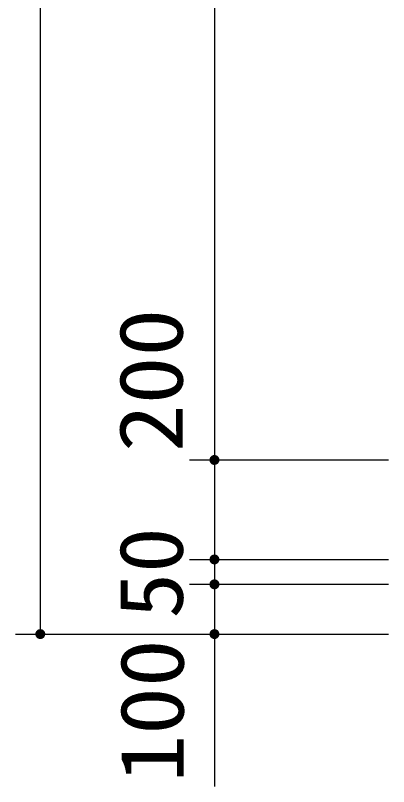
# Model space of a CAD drawing. Units: millimetres, scale not verified. Extents: x -14850 to 14850, y -10500 to 10500.
# Drawn here: x -1926 to -1176, y -6101 to -4551 of the extents above; entities that cross this region are included whole.
import ezdxf
from ezdxf.enums import TextEntityAlignment as Align

# ---------------------------------------------------------------- set-up
doc = ezdxf.new("R2010")
doc.units = ezdxf.units.MM
doc.header["$LTSCALE"] = 50
doc.layers.add('0-1_製作', color=5, linetype='Continuous', lineweight=25)
doc.styles.add('ＭＳ ゴシック', font='')
doc.styles.get('ＭＳ ゴシック').set_extended_font_data('MS Gothic')

msp = doc.modelspace()

# ---------------------------------------------------------------- linework, layer by layer
at = {"layer": '0-1_製作', "color": 2}
for p, q in [((-1876.44, -2864.9), (-1876.44, -5794.89)), ((-1526.44, -3114.89), (-1526.44, -5444.89)), ((-1576.44, -5444.89), (-1176.44, -5444.89)), ((-1526.44, -5444.89), (-1526.44, -5644.89)), ((-1576.44, -5644.89), (-1176.44, -5644.89)), ((-1526.44, -5644.89), (-1526.44, -5694.89)), ((-1576.44, -5694.89), (-1176.44, -5694.89)), ((-1526.44, -5694.89), (-1526.44, -5794.89)), ((-1926.44, -5794.89), (-1176.44, -5794.89)), ((-1526.44, -5794.89), (-1526.44, -6101.45))]:
    msp.add_line(p, q, dxfattribs=at)
at = {"layer": '0-1_製作'}
for points in [[(-1535.95, -5441.8), (-1526.44, -5434.89), (-1526.44, -5444.89)], [(-1535.49, -5440.64), (-1526.44, -5434.89), (-1535.95, -5441.8)], [(-1534.89, -5439.54), (-1526.44, -5434.89), (-1535.49, -5440.64)], [(-1534.15, -5438.52), (-1526.44, -5434.89), (-1534.89, -5439.54)], [(-1533.29, -5437.6), (-1526.44, -5434.89), (-1534.15, -5438.52)], [(-1532.32, -5436.8), (-1526.44, -5434.89), (-1533.29, -5437.6)], [(-1531.26, -5436.13), (-1526.44, -5434.89), (-1532.32, -5436.8)], [(-1530.12, -5435.6), (-1526.44, -5434.89), (-1531.26, -5436.13)], [(-1528.93, -5435.21), (-1526.44, -5434.89), (-1530.12, -5435.6)], [(-1527.7, -5434.97), (-1526.44, -5434.89), (-1528.93, -5435.21)], [(-1526.44, -5434.89), (-1516.44, -5444.89), (-1526.44, -5444.89)], [(-1526.44, -5434.89), (-1516.52, -5443.64), (-1516.44, -5444.89)], [(-1526.44, -5434.89), (-1516.76, -5442.41), (-1516.52, -5443.64)], [(-1526.44, -5434.89), (-1517.14, -5441.21), (-1516.76, -5442.41)], [(-1526.44, -5434.89), (-1517.68, -5440.08), (-1517.14, -5441.21)], [(-1526.44, -5434.89), (-1518.35, -5439.02), (-1517.68, -5440.08)], [(-1526.44, -5434.89), (-1519.15, -5438.05), (-1518.35, -5439.02)], [(-1526.44, -5434.89), (-1520.07, -5437.19), (-1519.15, -5438.05)], [(-1526.44, -5434.89), (-1521.08, -5436.45), (-1520.07, -5437.19)], [(-1526.44, -5434.89), (-1522.18, -5435.85), (-1521.08, -5436.45)], [(-1525.81, -5434.91), (-1522.18, -5435.85), (-1526.44, -5434.89)], [(-1524.57, -5435.07), (-1522.18, -5435.85), (-1525.81, -5434.91)], [(-1524.57, -5435.07), (-1523.35, -5435.38), (-1522.18, -5435.85)], [(-1536.42, -5444.27), (-1526.44, -5444.89), (-1536.44, -5444.89)], [(-1536.44, -5444.89), (-1526.44, -5444.89), (-1536.36, -5446.15)], [(-1536.26, -5443.02), (-1526.44, -5444.89), (-1536.42, -5444.27)], [(-1536.36, -5446.15), (-1526.44, -5444.89), (-1536.13, -5447.38)], [(-1535.95, -5441.8), (-1526.44, -5444.89), (-1536.26, -5443.02)], [(-1536.13, -5447.38), (-1526.44, -5444.89), (-1535.74, -5448.58)], [(-1535.74, -5448.58), (-1526.44, -5444.89), (-1535.2, -5449.71)], [(-1535.2, -5449.71), (-1526.44, -5444.89), (-1534.53, -5450.77)], [(-1534.53, -5450.77), (-1526.44, -5444.89), (-1533.73, -5451.74)], [(-1533.73, -5451.74), (-1526.44, -5444.89), (-1532.82, -5452.6)], [(-1532.82, -5452.6), (-1526.44, -5444.89), (-1531.8, -5453.34)], [(-1531.8, -5453.34), (-1526.44, -5444.89), (-1526.44, -5454.89)], [(-1531.8, -5453.34), (-1527.07, -5454.87), (-1530.7, -5453.94)], [(-1531.8, -5453.34), (-1526.44, -5454.89), (-1527.07, -5454.87)], [(-1530.7, -5453.94), (-1528.32, -5454.72), (-1529.53, -5454.41)], [(-1530.7, -5453.94), (-1527.07, -5454.87), (-1528.32, -5454.72)], [(-1526.44, -5444.89), (-1525.19, -5454.82), (-1526.44, -5454.89)], [(-1526.44, -5444.89), (-1523.95, -5454.58), (-1525.19, -5454.82)], [(-1526.44, -5444.89), (-1522.76, -5454.19), (-1523.95, -5454.58)], [(-1526.44, -5444.89), (-1521.62, -5453.66), (-1522.76, -5454.19)], [(-1526.44, -5444.89), (-1520.56, -5452.98), (-1521.62, -5453.66)], [(-1526.44, -5444.89), (-1519.6, -5452.18), (-1520.56, -5452.98)], [(-1526.44, -5444.89), (-1518.74, -5451.27), (-1519.6, -5452.18)], [(-1526.44, -5444.89), (-1518, -5450.25), (-1518.74, -5451.27)], [(-1526.44, -5444.89), (-1517.39, -5449.15), (-1518, -5450.25)], [(-1526.44, -5444.89), (-1516.93, -5447.98), (-1517.39, -5449.15)], [(-1526.44, -5444.89), (-1516.62, -5446.77), (-1516.93, -5447.98)], [(-1516.44, -5444.89), (-1516.62, -5446.77), (-1526.44, -5444.89)], [(-1516.44, -5444.89), (-1516.46, -5445.52), (-1516.62, -5446.77)], [(-1535.95, -5641.8), (-1526.44, -5644.89), (-1536.26, -5643.02)], [(-1535.95, -5641.8), (-1526.44, -5634.89), (-1526.44, -5644.89)], [(-1535.49, -5640.64), (-1526.44, -5634.89), (-1535.95, -5641.8)], [(-1534.89, -5639.54), (-1526.44, -5634.89), (-1535.49, -5640.64)], [(-1534.15, -5638.52), (-1526.44, -5634.89), (-1534.89, -5639.54)], [(-1533.29, -5637.61), (-1526.44, -5634.89), (-1534.15, -5638.52)], [(-1532.32, -5636.8), (-1526.44, -5634.89), (-1533.29, -5637.61)], [(-1531.26, -5636.13), (-1526.44, -5634.89), (-1532.32, -5636.8)], [(-1530.12, -5635.6), (-1526.44, -5634.89), (-1531.26, -5636.13)], [(-1528.93, -5635.21), (-1526.44, -5634.89), (-1530.12, -5635.6)], [(-1527.7, -5634.97), (-1526.44, -5634.89), (-1528.93, -5635.21)], [(-1526.44, -5634.89), (-1516.44, -5644.89), (-1526.44, -5644.89)], [(-1526.44, -5634.89), (-1516.52, -5643.64), (-1516.44, -5644.89)], [(-1526.44, -5634.89), (-1516.76, -5642.41), (-1516.52, -5643.64)], [(-1526.44, -5634.89), (-1517.14, -5641.21), (-1516.76, -5642.41)], [(-1526.44, -5634.89), (-1517.68, -5640.08), (-1517.14, -5641.21)], [(-1526.44, -5634.89), (-1518.35, -5639.02), (-1517.68, -5640.08)], [(-1526.44, -5634.89), (-1519.15, -5638.05), (-1518.35, -5639.02)], [(-1526.44, -5634.89), (-1520.07, -5637.19), (-1519.15, -5638.05)], [(-1526.44, -5634.89), (-1521.08, -5636.45), (-1520.07, -5637.19)], [(-1526.44, -5634.89), (-1522.18, -5635.85), (-1521.08, -5636.45)], [(-1525.81, -5634.91), (-1522.18, -5635.85), (-1526.44, -5634.89)], [(-1524.57, -5635.07), (-1522.18, -5635.85), (-1525.81, -5634.91)], [(-1524.57, -5635.07), (-1523.35, -5635.38), (-1522.18, -5635.85)], [(-1536.42, -5644.27), (-1526.44, -5644.89), (-1536.44, -5644.89)], [(-1536.44, -5644.89), (-1526.44, -5644.89), (-1536.36, -5646.15)], [(-1536.26, -5643.02), (-1526.44, -5644.89), (-1536.42, -5644.27)], [(-1536.36, -5646.15), (-1526.44, -5644.89), (-1536.13, -5647.38)], [(-1536.13, -5647.38), (-1526.44, -5644.89), (-1535.74, -5648.58)], [(-1535.74, -5648.58), (-1526.44, -5644.89), (-1535.2, -5649.71)], [(-1535.2, -5649.71), (-1526.44, -5644.89), (-1534.53, -5650.77)], [(-1534.53, -5650.77), (-1526.44, -5644.89), (-1533.73, -5651.74)], [(-1533.73, -5651.74), (-1526.44, -5644.89), (-1532.82, -5652.6)], [(-1532.82, -5652.6), (-1526.44, -5644.89), (-1531.8, -5653.34)], [(-1531.8, -5653.34), (-1526.44, -5644.89), (-1526.44, -5654.89)], [(-1531.8, -5653.34), (-1527.07, -5654.88), (-1530.7, -5653.94)], [(-1531.8, -5653.34), (-1526.44, -5654.89), (-1527.07, -5654.88)], [(-1530.7, -5653.94), (-1528.32, -5654.72), (-1529.53, -5654.41)], [(-1530.7, -5653.94), (-1527.07, -5654.88), (-1528.32, -5654.72)], [(-1526.44, -5644.89), (-1525.19, -5654.82), (-1526.44, -5654.89)], [(-1526.44, -5644.89), (-1523.95, -5654.58), (-1525.19, -5654.82)], [(-1526.44, -5644.89), (-1522.76, -5654.19), (-1523.95, -5654.58)], [(-1526.44, -5644.89), (-1521.62, -5653.66), (-1522.76, -5654.19)], [(-1526.44, -5644.89), (-1520.56, -5652.99), (-1521.62, -5653.66)], [(-1526.44, -5644.89), (-1519.6, -5652.18), (-1520.56, -5652.99)], [(-1526.44, -5644.89), (-1518.74, -5651.27), (-1519.6, -5652.18)], [(-1526.44, -5644.89), (-1518, -5650.25), (-1518.74, -5651.27)], [(-1526.44, -5644.89), (-1517.39, -5649.15), (-1518, -5650.25)], [(-1526.44, -5644.89), (-1516.93, -5647.99), (-1517.39, -5649.15)], [(-1526.44, -5644.89), (-1516.62, -5646.77), (-1516.93, -5647.99)], [(-1516.44, -5644.89), (-1516.62, -5646.77), (-1526.44, -5644.89)], [(-1516.44, -5644.89), (-1516.46, -5645.52), (-1516.62, -5646.77)], [(-1535.95, -5691.8), (-1526.44, -5684.89), (-1526.44, -5694.89)], [(-1535.49, -5690.64), (-1526.44, -5684.89), (-1535.95, -5691.8)], [(-1534.89, -5689.54), (-1526.44, -5684.89), (-1535.49, -5690.64)], [(-1534.15, -5688.52), (-1526.44, -5684.89), (-1534.89, -5689.54)], [(-1533.29, -5687.61), (-1526.44, -5684.89), (-1534.15, -5688.52)], [(-1532.32, -5686.8), (-1526.44, -5684.89), (-1533.29, -5687.61)], [(-1531.26, -5686.13), (-1526.44, -5684.89), (-1532.32, -5686.8)], [(-1530.12, -5685.6), (-1526.44, -5684.89), (-1531.26, -5686.13)], [(-1528.93, -5685.21), (-1526.44, -5684.89), (-1530.12, -5685.6)], [(-1527.7, -5684.97), (-1526.44, -5684.89), (-1528.93, -5685.21)], [(-1526.44, -5684.89), (-1516.44, -5694.89), (-1526.44, -5694.89)], [(-1526.44, -5684.89), (-1516.52, -5693.64), (-1516.44, -5694.89)], [(-1526.44, -5684.89), (-1516.76, -5692.41), (-1516.52, -5693.64)], [(-1526.44, -5684.89), (-1517.14, -5691.21), (-1516.76, -5692.41)], [(-1526.44, -5684.89), (-1517.68, -5690.08), (-1517.14, -5691.21)], [(-1526.44, -5684.89), (-1518.35, -5689.02), (-1517.68, -5690.08)], [(-1526.44, -5684.89), (-1519.15, -5688.05), (-1518.35, -5689.02)], [(-1526.44, -5684.89), (-1520.07, -5687.19), (-1519.15, -5688.05)], [(-1526.44, -5684.89), (-1521.08, -5686.45), (-1520.07, -5687.19)], [(-1526.44, -5684.89), (-1522.18, -5685.85), (-1521.08, -5686.45)], [(-1525.81, -5684.91), (-1522.18, -5685.85), (-1526.44, -5684.89)], [(-1524.57, -5685.07), (-1522.18, -5685.85), (-1525.81, -5684.91)], [(-1524.57, -5685.07), (-1523.35, -5685.38), (-1522.18, -5685.85)], [(-1536.42, -5694.27), (-1526.44, -5694.89), (-1536.44, -5694.89)], [(-1536.44, -5694.89), (-1526.44, -5694.89), (-1536.36, -5696.15)], [(-1536.26, -5693.02), (-1526.44, -5694.89), (-1536.42, -5694.27)], [(-1536.36, -5696.15), (-1526.44, -5694.89), (-1536.13, -5697.38)], [(-1535.95, -5691.8), (-1526.44, -5694.89), (-1536.26, -5693.02)], [(-1536.13, -5697.38), (-1526.44, -5694.89), (-1535.74, -5698.58)], [(-1535.74, -5698.58), (-1526.44, -5694.89), (-1535.2, -5699.71)], [(-1535.2, -5699.71), (-1526.44, -5694.89), (-1534.53, -5700.77)], [(-1534.53, -5700.77), (-1526.44, -5694.89), (-1533.73, -5701.74)], [(-1533.73, -5701.74), (-1526.44, -5694.89), (-1532.82, -5702.6)], [(-1532.82, -5702.6), (-1526.44, -5694.89), (-1531.8, -5703.34)], [(-1531.8, -5703.34), (-1526.44, -5694.89), (-1526.44, -5704.89)], [(-1531.8, -5703.34), (-1527.07, -5704.88), (-1530.7, -5703.94)], [(-1531.8, -5703.34), (-1526.44, -5704.89), (-1527.07, -5704.88)], [(-1530.7, -5703.94), (-1528.32, -5704.72), (-1529.53, -5704.41)], [(-1530.7, -5703.94), (-1527.07, -5704.88), (-1528.32, -5704.72)], [(-1526.44, -5694.89), (-1525.19, -5704.82), (-1526.44, -5704.89)], [(-1526.44, -5694.89), (-1523.95, -5704.58), (-1525.19, -5704.82)], [(-1526.44, -5694.89), (-1522.76, -5704.19), (-1523.95, -5704.58)], [(-1526.44, -5694.89), (-1521.62, -5703.66), (-1522.76, -5704.19)], [(-1526.44, -5694.89), (-1520.56, -5702.99), (-1521.62, -5703.66)], [(-1526.44, -5694.89), (-1519.6, -5702.18), (-1520.56, -5702.99)], [(-1526.44, -5694.89), (-1518.74, -5701.27), (-1519.6, -5702.18)], [(-1526.44, -5694.89), (-1518, -5700.25), (-1518.74, -5701.27)], [(-1526.44, -5694.89), (-1517.39, -5699.15), (-1518, -5700.25)], [(-1526.44, -5694.89), (-1516.93, -5697.99), (-1517.39, -5699.15)], [(-1526.44, -5694.89), (-1516.62, -5696.77), (-1516.93, -5697.99)], [(-1516.44, -5694.89), (-1516.62, -5696.77), (-1526.44, -5694.89)], [(-1516.44, -5694.89), (-1516.46, -5695.52), (-1516.62, -5696.77)], [(-1886.42, -5794.27), (-1876.44, -5794.89), (-1886.44, -5794.89)], [(-1886.44, -5794.89), (-1876.44, -5794.89), (-1886.36, -5796.15)], [(-1886.26, -5793.02), (-1876.44, -5794.89), (-1886.42, -5794.27)], [(-1886.36, -5796.15), (-1876.44, -5794.89), (-1886.13, -5797.38)], [(-1885.95, -5791.8), (-1876.44, -5794.89), (-1886.26, -5793.02)], [(-1886.13, -5797.38), (-1876.44, -5794.89), (-1885.74, -5798.58)], [(-1885.95, -5791.8), (-1876.44, -5784.89), (-1876.44, -5794.89)], [(-1885.49, -5790.64), (-1876.44, -5784.89), (-1885.95, -5791.8)], [(-1885.74, -5798.58), (-1876.44, -5794.89), (-1885.2, -5799.71)], [(-1884.89, -5789.54), (-1876.44, -5784.89), (-1885.49, -5790.64)], [(-1885.2, -5799.71), (-1876.44, -5794.89), (-1884.53, -5800.77)], [(-1884.15, -5788.52), (-1876.44, -5784.89), (-1884.89, -5789.54)], [(-1884.53, -5800.77), (-1876.44, -5794.89), (-1883.73, -5801.74)], [(-1883.29, -5787.6), (-1876.44, -5784.89), (-1884.15, -5788.52)], [(-1883.73, -5801.74), (-1876.44, -5794.89), (-1882.82, -5802.6)], [(-1882.32, -5786.8), (-1876.44, -5784.89), (-1883.29, -5787.6)], [(-1882.82, -5802.6), (-1876.44, -5794.89), (-1876.44, -5804.89)], [(-1881.26, -5786.13), (-1876.44, -5784.89), (-1882.32, -5786.8)], [(-1880.12, -5785.6), (-1876.44, -5784.89), (-1881.26, -5786.13)], [(-1878.93, -5785.21), (-1876.44, -5784.89), (-1880.12, -5785.6)], [(-1877.7, -5784.97), (-1876.44, -5784.89), (-1878.93, -5785.21)], [(-1876.44, -5784.89), (-1866.44, -5794.89), (-1876.44, -5794.89)], [(-1876.44, -5784.89), (-1866.52, -5793.64), (-1866.44, -5794.89)], [(-1876.44, -5784.89), (-1866.76, -5792.41), (-1866.52, -5793.64)], [(-1876.44, -5784.89), (-1867.14, -5791.21), (-1866.76, -5792.41)], [(-1876.44, -5784.89), (-1867.68, -5790.08), (-1867.14, -5791.21)], [(-1876.44, -5784.89), (-1868.35, -5789.02), (-1867.68, -5790.08)], [(-1876.44, -5784.89), (-1869.15, -5788.05), (-1868.35, -5789.02)], [(-1876.44, -5784.89), (-1870.07, -5787.19), (-1869.15, -5788.05)], [(-1876.44, -5784.89), (-1871.08, -5786.45), (-1870.07, -5787.19)], [(-1875.81, -5784.91), (-1871.08, -5786.45), (-1876.44, -5784.89)], [(-1876.44, -5794.89), (-1875.19, -5804.82), (-1876.44, -5804.89)], [(-1876.44, -5794.89), (-1873.95, -5804.58), (-1875.19, -5804.82)], [(-1876.44, -5794.89), (-1872.76, -5804.19), (-1873.95, -5804.58)], [(-1876.44, -5794.89), (-1871.62, -5803.66), (-1872.76, -5804.19)], [(-1876.44, -5794.89), (-1870.56, -5802.98), (-1871.62, -5803.66)], [(-1876.44, -5794.89), (-1869.6, -5802.18), (-1870.56, -5802.98)], [(-1876.44, -5794.89), (-1868.74, -5801.27), (-1869.6, -5802.18)], [(-1876.44, -5794.89), (-1868, -5800.25), (-1868.74, -5801.27)], [(-1876.44, -5794.89), (-1867.39, -5799.15), (-1868, -5800.25)], [(-1876.44, -5794.89), (-1866.93, -5797.98), (-1867.39, -5799.15)], [(-1876.44, -5794.89), (-1866.62, -5796.77), (-1866.93, -5797.98)], [(-1866.44, -5794.89), (-1866.62, -5796.77), (-1876.44, -5794.89)], [(-1875.81, -5784.91), (-1872.18, -5785.85), (-1871.08, -5786.45)], [(-1874.57, -5785.07), (-1872.18, -5785.85), (-1875.81, -5784.91)], [(-1874.57, -5785.07), (-1873.35, -5785.38), (-1872.18, -5785.85)], [(-1866.44, -5794.89), (-1866.46, -5795.52), (-1866.62, -5796.77)], [(-1536.42, -5794.27), (-1526.44, -5794.89), (-1536.44, -5794.89)], [(-1536.44, -5794.89), (-1526.44, -5794.89), (-1536.36, -5796.15)], [(-1536.26, -5793.02), (-1526.44, -5794.89), (-1536.42, -5794.27)], [(-1536.36, -5796.15), (-1526.44, -5794.89), (-1536.13, -5797.38)], [(-1535.95, -5791.8), (-1526.44, -5794.89), (-1536.26, -5793.02)], [(-1536.13, -5797.38), (-1526.44, -5794.89), (-1535.74, -5798.58)], [(-1535.95, -5791.8), (-1526.44, -5784.89), (-1526.44, -5794.89)], [(-1535.49, -5790.64), (-1526.44, -5784.89), (-1535.95, -5791.8)], [(-1535.74, -5798.58), (-1526.44, -5794.89), (-1535.2, -5799.71)], [(-1534.89, -5789.54), (-1526.44, -5784.89), (-1535.49, -5790.64)], [(-1535.2, -5799.71), (-1526.44, -5794.89), (-1534.53, -5800.77)], [(-1534.15, -5788.52), (-1526.44, -5784.89), (-1534.89, -5789.54)], [(-1534.53, -5800.77), (-1526.44, -5794.89), (-1533.73, -5801.74)], [(-1533.29, -5787.6), (-1526.44, -5784.89), (-1534.15, -5788.52)], [(-1533.73, -5801.74), (-1526.44, -5794.89), (-1532.82, -5802.6)], [(-1532.32, -5786.8), (-1526.44, -5784.89), (-1533.29, -5787.6)], [(-1532.82, -5802.6), (-1526.44, -5794.89), (-1531.8, -5803.34)], [(-1531.26, -5786.13), (-1526.44, -5784.89), (-1532.32, -5786.8)], [(-1531.8, -5803.34), (-1526.44, -5794.89), (-1526.44, -5804.89)], [(-1530.12, -5785.6), (-1526.44, -5784.89), (-1531.26, -5786.13)], [(-1528.93, -5785.21), (-1526.44, -5784.89), (-1530.12, -5785.6)], [(-1527.7, -5784.97), (-1526.44, -5784.89), (-1528.93, -5785.21)], [(-1526.44, -5784.89), (-1516.44, -5794.89), (-1526.44, -5794.89)], [(-1526.44, -5784.89), (-1516.52, -5793.64), (-1516.44, -5794.89)], [(-1526.44, -5784.89), (-1516.76, -5792.41), (-1516.52, -5793.64)], [(-1526.44, -5784.89), (-1517.14, -5791.21), (-1516.76, -5792.41)], [(-1526.44, -5784.89), (-1517.68, -5790.08), (-1517.14, -5791.21)], [(-1526.44, -5784.89), (-1518.35, -5789.02), (-1517.68, -5790.08)], [(-1526.44, -5784.89), (-1519.15, -5788.05), (-1518.35, -5789.02)], [(-1526.44, -5784.89), (-1520.07, -5787.19), (-1519.15, -5788.05)], [(-1526.44, -5784.89), (-1521.08, -5786.45), (-1520.07, -5787.19)], [(-1526.44, -5784.89), (-1522.18, -5785.85), (-1521.08, -5786.45)], [(-1525.81, -5784.91), (-1522.18, -5785.85), (-1526.44, -5784.89)], [(-1526.44, -5794.89), (-1525.19, -5804.82), (-1526.44, -5804.89)], [(-1526.44, -5794.89), (-1523.95, -5804.58), (-1525.19, -5804.82)], [(-1526.44, -5794.89), (-1522.76, -5804.19), (-1523.95, -5804.58)], [(-1526.44, -5794.89), (-1521.62, -5803.66), (-1522.76, -5804.19)], [(-1526.44, -5794.89), (-1520.56, -5802.98), (-1521.62, -5803.66)], [(-1526.44, -5794.89), (-1519.6, -5802.18), (-1520.56, -5802.98)], [(-1526.44, -5794.89), (-1518.74, -5801.27), (-1519.6, -5802.18)], [(-1526.44, -5794.89), (-1518, -5800.25), (-1518.74, -5801.27)], [(-1526.44, -5794.89), (-1517.39, -5799.15), (-1518, -5800.25)], [(-1526.44, -5794.89), (-1516.93, -5797.98), (-1517.39, -5799.15)], [(-1526.44, -5794.89), (-1516.62, -5796.77), (-1516.93, -5797.98)], [(-1516.44, -5794.89), (-1516.62, -5796.77), (-1526.44, -5794.89)], [(-1524.57, -5785.07), (-1522.18, -5785.85), (-1525.81, -5784.91)], [(-1524.57, -5785.07), (-1523.35, -5785.38), (-1522.18, -5785.85)], [(-1516.44, -5794.89), (-1516.46, -5795.52), (-1516.62, -5796.77)], [(-1882.82, -5802.6), (-1876.44, -5804.89), (-1881.8, -5803.34)], [(-1881.8, -5803.34), (-1877.07, -5804.87), (-1880.7, -5803.94)], [(-1881.8, -5803.34), (-1876.44, -5804.89), (-1877.07, -5804.87)], [(-1880.7, -5803.94), (-1878.32, -5804.72), (-1879.53, -5804.41)], [(-1880.7, -5803.94), (-1877.07, -5804.87), (-1878.32, -5804.72)], [(-1531.8, -5803.34), (-1527.07, -5804.87), (-1530.7, -5803.94)], [(-1531.8, -5803.34), (-1526.44, -5804.89), (-1527.07, -5804.87)], [(-1530.7, -5803.94), (-1528.32, -5804.72), (-1529.53, -5804.41)], [(-1530.7, -5803.94), (-1527.07, -5804.87), (-1528.32, -5804.72)]]:
    msp.add_solid(points, dxfattribs=at)

# ---------------------------------------------------------------- texts
at = {"layer": '0-1_製作', "color": 4, "style": 'ＭＳ ゴシック'}
for s, width, p in [('200', 1.1, (-1551.79, -5429.16)), ('50', 1.05, (-1551.44, -5763.64)), ('100', 1.1, (-1549.72, -6093.62))]:
    msp.add_text(s, height=128.4, rotation=90, dxfattribs=dict(at, width=width)).set_placement(p, align=Align.BOTTOM_LEFT)

doc.saveas('drawing.dxf')
